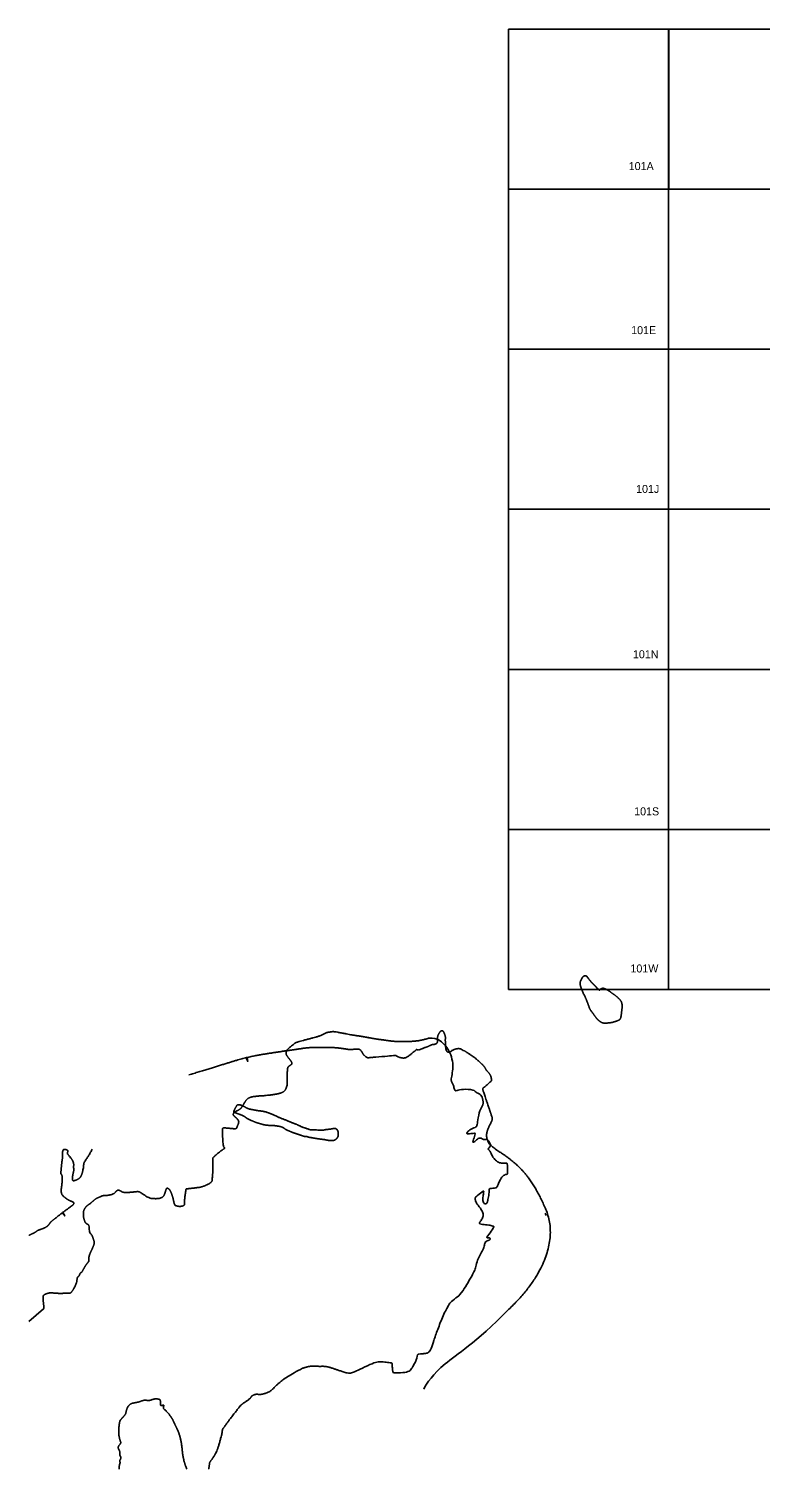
# Model space of a CAD drawing. Extents: x 280 to 390, y 550 to 640.
# Drawn here: x 280 to 325.7, y 550 to 640 of the extents above; entities that cross this region are included whole.
import ezdxf

# ---------------------------------------------------------------- set-up
doc = ezdxf.new("R2010")
doc.units = 0
for name, color, linetype in [('Ditch Features', 7, 'Continuous'), ('Erosion Gully', 7, 'Continuous'), ('Quadrat Numbers', 7, 'Continuous'), ('Quadrats', 7, 'Continuous'), ('Unidentified Pit', 7, 'Continuous')]:
    doc.layers.add(name, color=color, linetype=linetype)

msp = doc.modelspace()

# ---------------------------------------------------------------- linework, layer by layer
at = {"layer": 'Ditch Features'}
msp.add_open_spline([(298.252, 571.183), (297.849, 571.199), (297.556, 571.198), (297.324, 571.281), (296.992, 571.393), (296.718, 571.536), (296.354, 571.664), (296.098, 571.783), (295.776, 571.899), (295.468, 572.03), (295.268, 572.136), (295, 572.235), (294.814, 572.314), (294.518, 572.373), (294.232, 572.404), (293.996, 572.452), (293.706, 572.502), (293.537, 572.592), (293.394, 572.661), (293.23, 572.739), (293.162, 572.76), (293.109, 572.773), (292.996, 572.766), (292.952, 572.726), (292.87, 572.579), (292.818, 572.476), (292.784, 572.4), (292.764, 572.36), (292.756, 572.328), (292.76, 572.3), (292.788, 572.284), (292.828, 572.279), (292.884, 572.271), (292.944, 572.238), (293.168, 572.155), (293.376, 572.073), (293.504, 571.983), (293.6, 571.906), (293.712, 571.853), (293.796, 571.808), (293.974, 571.742), (294.186, 571.648), (294.442, 571.581), (294.652, 571.514), (294.844, 571.492), (295.012, 571.474), (295.174, 571.477), (295.302, 571.467), (295.495, 571.441), (295.66, 571.413), (295.77, 571.377), (295.856, 571.34), (295.928, 571.291), (295.978, 571.243), (296.068, 571.195), (296.186, 571.145), (296.308, 571.096), (296.416, 571.043), (296.546, 571.001), (296.642, 570.968), (296.774, 570.923), (296.942, 570.873), (297.122, 570.803), (297.24, 570.781), (297.356, 570.78), (297.48, 570.73), (297.59, 570.718), (297.726, 570.694), (298.018, 570.645), (298.268, 570.61), (298.432, 570.596), (298.636, 570.546), (298.85, 570.528), (299.044, 570.542), (299.092, 570.573), (299.14, 570.609), (299.188, 570.644), (299.241, 570.716), (299.282, 570.791), (299.288, 570.839), (299.292, 570.939), (299.295, 571.031), (299.278, 571.112), (299.229, 571.204), (299.15, 571.273), (299.09, 571.294), (298.978, 571.283), (298.836, 571.253), (298.7, 571.234), (298.538, 571.228), (298.418, 571.185), (298.248, 571.183)], degree=2, dxfattribs=at)
at = {"layer": 'Erosion Gully'}
msp.add_line((280.872, 560.012), (279.956, 559.229), dxfattribs=at)
for points in [[(299.625, 577.228), (299.667, 577.221), (299.719, 577.211), (299.77, 577.201), (299.773, 577.201)], [(301.107, 576.977), (301.114, 576.976), (301.142, 576.971), (301.169, 576.966), (301.196, 576.961), (301.222, 576.957), (301.247, 576.952), (301.255, 576.951)], [(304.442, 576.238), (304.465, 576.247), (304.491, 576.256), (304.516, 576.266), (304.54, 576.275), (304.565, 576.284), (304.583, 576.291)], [(301.388, 575.727), (301.392, 575.727), (301.421, 575.729), (301.454, 575.732), (301.471, 575.733), (301.489, 575.734), (301.507, 575.736), (301.525, 575.737), (301.537, 575.738)], [(296.053, 573.859), (296.058, 573.87), (296.069, 573.9), (296.08, 573.93), (296.091, 573.963), (296.101, 573.999)], [(312.231, 565.996), (312.244, 565.947), (312.259, 565.882), (312.265, 565.85)], [(283.746, 563.363), (283.746, 563.364), (283.751, 563.38), (283.757, 563.397), (283.763, 563.414), (283.77, 563.432), (283.776, 563.45), (283.783, 563.469), (283.79, 563.486), (283.797, 563.504)], [(293.152, 553.924), (293.149, 553.921), (293.136, 553.906), (293.124, 553.891), (293.11, 553.875), (293.096, 553.858), (293.082, 553.84), (293.066, 553.821), (293.056, 553.809)]]:
    msp.add_lwpolyline(points, dxfattribs=at)
for points in [[(293.608, 575.72), (293.546, 575.705), (293.634, 575.478)], [(282.083, 566.04), (282.032, 566.002), (282.203, 565.828)]]:
    msp.add_lwpolyline(points, close=True, dxfattribs=at)
for points, degree in [([(298.576, 577.286), (298.264, 577.094), (297.589, 576.916), (296.746, 576.69), (296.592, 576.626), (296.161, 576.282), (296.067, 576.138), (296.008, 575.95), (296.15, 575.731), (296.325, 575.524), (296.431, 575.341), (296.305, 575.244), (296.2, 575.176), (296.139, 575.1)], 2), ([(300.065, 577.142), (299.044, 577.355), (298.846, 577.323), (298.575, 577.286)], 2), ([(304.939, 576.924), (304.373, 576.758), (303.628, 576.717), (302.835, 576.714), (302.084, 576.82), (301.545, 576.895), (301.019, 576.997), (300.32, 577.107), (300.063, 577.142)], 2), ([(309.232, 569.911), (308.867, 570.197), (308.695, 570.338), (308.534, 570.796), (308.612, 571.212), (308.874, 571.722), (308.933, 571.921), (308.812, 572.26), (308.324, 573.709), (308.308, 573.781), (308.38, 573.833), (308.805, 574.209), (308.889, 574.27), (308.844, 574.515), (308.756, 574.7), (308.527, 574.94), (308.439, 575.157), (307.782, 575.756), (307.106, 576.181), (306.814, 576.309), (306.427, 576.182), (306.224, 576.026), (306.068, 576.088), (306, 576.305), (305.977, 576.891), (306.005, 576.986), (305.868, 577.385), (305.728, 577.403), (305.617, 577.283), (305.514, 577.092), (305.486, 576.902), (305.507, 576.724), (305.452, 576.588), (305.248, 576.527), (305.148, 576.538), (304.913, 576.409)], 2), ([(304.939, 576.924), (305.297, 576.968), (305.573, 576.833), (305.928, 576.559), (306.217, 576.161), (306.428, 575.618), (306.474, 575.115), (306.4, 574.636), (306.331, 574.281), (306.402, 574.141), (306.493, 573.99), (306.558, 573.711), (306.613, 573.631), (306.666, 573.655), (307.065, 573.756), (307.785, 573.718), (307.948, 573.495), (308.164, 573.444), (308.334, 573.181), (308.373, 572.738), (308.128, 572.474), (308.011, 571.755), (307.959, 571.439), (307.906, 571.371), (307.457, 571.199), (307.322, 571.007), (307.325, 570.963), (307.373, 570.951), (307.788, 570.984), (307.849, 570.996), (307.868, 570.932), (307.694, 570.473), (307.713, 570.413), (307.782, 570.441), (308.063, 570.709), (308.215, 570.686), (308.355, 570.59), (308.524, 570.595), (308.573, 570.631), (308.668, 570.527), (308.814, 570.308), (308.834, 570.244), (308.703, 570.048), (308.65, 570.032), (308.67, 569.984), (308.729, 569.929), (308.82, 569.777), (308.93, 569.546), (309.044, 569.367), (309.311, 569.14), (309.565, 569.117), (309.802, 569.117), (309.842, 569.117), (309.862, 569.05), (309.871, 568.491), (309.878, 568.447), (309.818, 568.439), (309.535, 568.322), (309.391, 568.035), (309.262, 567.763), (309.217, 567.631), (309.16, 567.571), (308.95, 567.542), (308.765, 567.554), (308.72, 567.474), (308.738, 567.334), (308.652, 566.883), (308.622, 566.687), (308.528, 566.563), (308.419, 566.571), (308.317, 566.762), (308.332, 567.05), (308.388, 567.341), (308.377, 567.397), (308.32, 567.353), (307.889, 567.013), (307.82, 566.929), (307.893, 566.686), (308.023, 566.482), (308.17, 566.319), (308.324, 566.06), (308.37, 565.865), (308.299, 565.653), (308.139, 565.433), (308.107, 565.389), (308.114, 565.341), (308.162, 565.301), (308.633, 565.271), (308.922, 565.203), (309.006, 565.184), (309.017, 565.124), (308.964, 565.036), (308.587, 564.5), (308.57, 564.464), (308.607, 564.452), (308.687, 564.452), (308.771, 564.449), (308.819, 564.397), (308.778, 564.337), (308.7, 564.313), (308.658, 564.295)], 3), ([(299.957, 576.223), (299.403, 576.315), (298.72, 576.356), (297.874, 576.344), (297.359, 576.338), (296.677, 576.229), (295.867, 576.117), (294.945, 575.977), (294.131, 575.846), (293.162, 575.619), (292.074, 575.279), (290.706, 574.861), (289.96, 574.634)], 2), ([(304.3, 576.189), (304.16, 576.227), (304.164, 576.188), (303.643, 575.778), (303.459, 575.681), (303.196, 575.698), (302.96, 575.799), (302.864, 575.861), (302.68, 575.828), (301.24, 575.714), (301.088, 575.705), (300.952, 575.822), (300.856, 575.913), (300.739, 576.125), (300.639, 576.235), (300.459, 576.249), (300.264, 576.231), (299.956, 576.223)], 2), ([(304.914, 576.409), (304.69, 576.343), (304.539, 576.266), (304.3, 576.189)], 2), ([(296.139, 575.1), (296.09, 574.721), (296.113, 574.294), (296.101, 573.999)], 2), ([(296.101, 573.999), (296.017, 573.711), (295.822, 573.539), (295.487, 573.442), (294.862, 573.353), (294.33, 573.315), (294.012, 573.287), (293.822, 573.246), (293.608, 573.154), (293.411, 572.87), (293.312, 572.686), (293.181, 572.502), (292.934, 572.378), (292.772, 572.286), (292.714, 572.138), (292.809, 572.042), (292.937, 571.935), (293.072, 571.775), (293.07, 571.616), (292.962, 571.372), (292.937, 571.276), (292.78, 571.268), (292.237, 571.322), (292.157, 571.322), (292.088, 571.318), (292.043, 571.226), (292.102, 570.156), (292.194, 570.093), (292.173, 570.021), (291.983, 569.917), (291.535, 569.536), (291.433, 569.424), (291.466, 568.79), (291.417, 568.107), (291.4, 567.963), (291.196, 567.811), (290.747, 567.622), (290.34, 567.573), (289.849, 567.516), (289.784, 567.512), (289.758, 567.376), (289.67, 566.697), (289.708, 566.526), (289.578, 566.438), (289.385, 566.413), (289.236, 566.437), (289.1, 566.472), (289.037, 566.604), (288.995, 566.815), (288.934, 567.067), (288.781, 567.45), (288.67, 567.533), (288.594, 567.573), (288.532, 567.505), (288.469, 567.249), (288.353, 566.997), (288.05, 566.893), (287.632, 566.912), (287.491, 566.931), (286.944, 567.269), (286.86, 567.341), (286.651, 567.34), (286.208, 567.287), (285.853, 567.286), (285.674, 567.393), (285.546, 567.449), (285.42, 567.377), (285.273, 567.193), (284.873, 567.096), (284.652, 567.104)], 2), ([(283.92, 569.999), (283.773, 569.711), (283.439, 569.201), (283.384, 569.085), (283.369, 568.82), (283.278, 568.427), (283.164, 568.2), (282.956, 568.079), (282.757, 568.013), (282.701, 568.037), (282.673, 568.112), (282.696, 568.365), (282.79, 568.743), (282.746, 568.837), (282.765, 569.012), (282.753, 569.123), (282.697, 569.292), (282.424, 569.654), (282.36, 569.709), (282.391, 569.848), (282.391, 569.903), (282.339, 569.951), (282.195, 569.985), (282.111, 569.964), (282.072, 569.865), (282.052, 569.686), (282.077, 569.568), (282.03, 569.246), (282.015, 569.107), (281.968, 568.683), (281.961, 568.477), (281.973, 568.441), (282.037, 568.359), (282.046, 568.105), (282.027, 567.796), (281.965, 567.368), (282.026, 567.127), (282.342, 566.864), (282.71, 566.686), (282.786, 566.647), (282.758, 566.559), (282.631, 566.443), (282.101, 566.058), (281.655, 565.712), (281.409, 565.516), (281.285, 565.392), (281.17, 565.228), (281.011, 565.104), (280.672, 564.966), (280.537, 564.936), (280.298, 564.76), (280.094, 564.682), (279.956, 564.6)], 2), ([(309.952, 559.996), (311.61, 561.543), (312.849, 564.87), (311.662, 567.64), (310.277, 569.293), (309.153, 569.959)], 2), ([(284.687, 567.103), (284.556, 567.089), (284.414, 567.013), (284.156, 566.909), (283.97, 566.752), (283.852, 566.644), (283.759, 566.572), (283.59, 566.463), (283.452, 566.294), (283.379, 566.141), (283.363, 565.964), (283.367, 565.774), (283.411, 565.612), (283.487, 565.378), (283.621, 565.316), (283.697, 565.243)], 2), ([(283.715, 565.228), (283.719, 564.81), (283.913, 564.615), (283.991, 564.372), (284.065, 564.164), (284.002, 563.957), (283.894, 563.713), (283.812, 563.553), (283.724, 563.309), (283.707, 563.213), (283.694, 563.114), (283.713, 562.998), (283.647, 562.914), (283.5, 562.726), (283.377, 562.502), (283.257, 562.29), (283.173, 562.27), (283.114, 562.09), (282.972, 561.97), (282.965, 561.731), (282.828, 561.379), (282.704, 561.179), (282.573, 560.995), (282.425, 560.999), (281.99, 560.982), (281.688, 560.989), (281.378, 561.016), (281.213, 561.012), (281.032, 560.955), (280.898, 560.887), (280.837, 560.807), (280.853, 560.536), (280.883, 560.3), (280.889, 560.157), (280.916, 560.065), (280.863, 560.001)], 2), ([(308.658, 564.295), (308.615, 564.278), (308.523, 564.233), (308.458, 564.168), (308.423, 563.941), (308.303, 563.629), (308.11, 563.325), (307.965, 562.97), (307.843, 562.534), (307.829, 562.387), (306.982, 560.956), (306.788, 560.819), (306.312, 560.423), (306.226, 560.323), (305.843, 559.623), (305.494, 558.689), (305.252, 558.021), (305.093, 557.482), (304.921, 557.278), (304.768, 557.226), (304.53, 557.213), (304.329, 557.205), (304.212, 557.157), (304.202, 556.934)], 3), ([(309.955, 560), (307.801, 557.81), (305.639, 556.569), (304.81, 555.358), (304.632, 554.999)], 3), ([(297.062, 556.307), (296.072, 555.786), (295.393, 555.224), (295.098, 554.878), (294.634, 554.694), (294.387, 554.663), (294.177, 554.688), (294.028, 554.649), (293.874, 554.565), (293.789, 554.404), (293.276, 554.063), (293.139, 553.922), (292.463, 553.049), (292.14, 552.598), (292.055, 552.493), (292.026, 552.211), (291.771, 551.271), (291.532, 550.796), (291.249, 550.426), (291.249, 550.337), (291.195, 549.999)], 2), ([(299.84, 556.011), (299.392, 556.142), (298.831, 556.343), (298.447, 556.433), (298.064, 556.419), (297.749, 556.453), (297.454, 556.418), (297.248, 556.362), (297.057, 556.304)], 2), ([(299.837, 556.012), (299.961, 555.958), (300.324, 556.074), (300.761, 556.302), (301.472, 556.634), (301.795, 556.713), (302.086, 556.712), (302.509, 556.657), (302.598, 556.645), (302.667, 556.6), (302.663, 556.475), (302.686, 556.172), (302.711, 556.026), (302.828, 556.026), (303.518, 556.027), (303.801, 556.151), (303.955, 556.404), (304.1, 556.666), (304.178, 556.87), (304.203, 556.939), (304.213, 556.958)], 3), ([(288.825, 553.288), (288.572, 553.624), (288.37, 553.778), (288.358, 553.847), (288.391, 553.96), (288.403, 554), (288.342, 554.001), (288.225, 553.961), (288.189, 553.993), (288.193, 554.029), (288.181, 554.336), (288.06, 554.381), (287.826, 554.403), (287.438, 554.263), (287.22, 554.337), (286.82, 554.193), (286.582, 554.15), (286.348, 554.103), (286.15, 553.938), (286.044, 553.652), (286.012, 553.446), (285.858, 553.273), (285.68, 553.076), (285.632, 552.971), (285.583, 552.648), (285.582, 552.289), (285.582, 552.107), (285.671, 551.747), (285.727, 551.63), (285.497, 551.389), (285.67, 551.057), (285.621, 550.892), (285.738, 550.717), (285.621, 550.524), (285.673, 550.391), (285.596, 550.234), (285.607, 549.999)], 2), ([(289.832, 549.999), (289.69, 550.352), (289.57, 550.894), (289.506, 551.552), (289.382, 552.15), (289.192, 552.583), (289.051, 552.863), (288.935, 553.138), (288.814, 553.304)], 2)]:
    msp.add_open_spline(points, degree=degree, dxfattribs=at)
at = {"layer": 'Quadrats'}
for p, q in [((319.938, 629.972), (319.938, 639.976)), ((319.952, 629.996), (319.952, 639.996)), ((320.052, 639.98), (320.052, 639.98)), ((319.938, 629.972), (309.938, 629.972)), ((319.938, 629.972), (329.938, 629.972)), ((319.938, 619.972), (309.938, 619.972)), ((329.938, 619.972), (319.938, 619.972)), ((319.938, 609.972), (309.938, 609.972)), ((329.938, 609.972), (319.938, 609.972)), ((319.938, 599.972), (309.938, 599.972)), ((319.938, 599.972), (319.938, 589.972)), ((309.938, 589.972), (389.938, 589.972)), ((319.938, 589.972), (319.938, 579.972))]:
    msp.add_line(p, q, dxfattribs=at)
for points in [[(329.938, 639.972), (309.938, 639.972), (309.938, 579.972)], [(309.938, 579.972), (389.938, 579.972), (389.938, 639.972)], [(319.938, 629.972), (319.938, 599.972), (329.938, 599.972)]]:
    msp.add_lwpolyline(points, dxfattribs=at)
at = {"layer": 'Unidentified Pit'}
msp.add_open_spline([(314.81, 580.808), (314.728, 580.833), (314.624, 580.806), (314.588, 580.778), (314.521, 580.679), (314.464, 580.56), (314.408, 580.437), (314.394, 580.306), (314.478, 580.037), (314.598, 579.74), (314.728, 579.494), (314.84, 579.228), (314.942, 578.943), (315.016, 578.737), (315.204, 578.491), (315.312, 578.331), (315.433, 578.169), (315.514, 578.075), (315.572, 578.039), (315.694, 577.932), (315.874, 577.86), (316.342, 577.892), (316.586, 577.967), (316.756, 578.022), (316.864, 578.07), (316.922, 578.133), (316.962, 578.284), (316.994, 578.49), (317.011, 578.688), (317.042, 578.922), (317.02, 579.1), (316.958, 579.27), (316.718, 579.516), (316.499, 579.671), (316.274, 579.839), (316.086, 579.953), (315.97, 580.012), (315.88, 580.048), (315.792, 580.044), (315.718, 580.016), (315.678, 579.993), (315.65, 579.965), (315.634, 579.945), (315.626, 579.921), (315.586, 579.953), (315.518, 580.016), (315.472, 580.052), (315.392, 580.135), (315.277, 580.266), (315.134, 580.389), (315.052, 580.5), (314.986, 580.576), (314.918, 580.667), (314.882, 580.71), (314.844, 580.77), (314.81, 580.808)], degree=2, dxfattribs=at)
msp.add_open_spline([(314.81, 580.808), (314.728, 580.833), (314.624, 580.806), (314.588, 580.778), (314.521, 580.679), (314.464, 580.56), (314.408, 580.437), (314.394, 580.306), (314.478, 580.037), (314.598, 579.74), (314.728, 579.494), (314.84, 579.228), (314.942, 578.943), (315.016, 578.737), (315.204, 578.491), (315.312, 578.331), (315.433, 578.169), (315.514, 578.075), (315.572, 578.039), (315.694, 577.932), (315.874, 577.86), (316.342, 577.892), (316.586, 577.967), (316.756, 578.022), (316.864, 578.07), (316.922, 578.133), (316.962, 578.284), (316.994, 578.49), (317.011, 578.688), (317.042, 578.922), (317.02, 579.1), (316.958, 579.27), (316.718, 579.516), (316.499, 579.671), (316.274, 579.839), (316.086, 579.953), (315.97, 580.012), (315.88, 580.048), (315.792, 580.044), (315.718, 580.016), (315.678, 579.993), (315.65, 579.965), (315.634, 579.945), (315.626, 579.921), (315.586, 579.953), (315.518, 580.016), (315.472, 580.052), (315.392, 580.135), (315.277, 580.266), (315.134, 580.389), (315.052, 580.5), (314.986, 580.576), (314.918, 580.667), (314.882, 580.71), (314.844, 580.77), (314.81, 580.808)], degree=2, dxfattribs=at)

# ---------------------------------------------------------------- texts
at = {"layer": 'Quadrat Numbers'}
for s, p in [('101A', (317.443, 631.169)), ('101E', (317.596, 620.917)), ('101J', (317.904, 610.996)), ('101N', (317.706, 600.667)), ('101S', (317.783, 590.852)), ('101W', (317.551, 581.037))]:
    msp.add_text(s, height=0.5, dxfattribs=at).set_placement(p)

doc.saveas('drawing.dxf')
